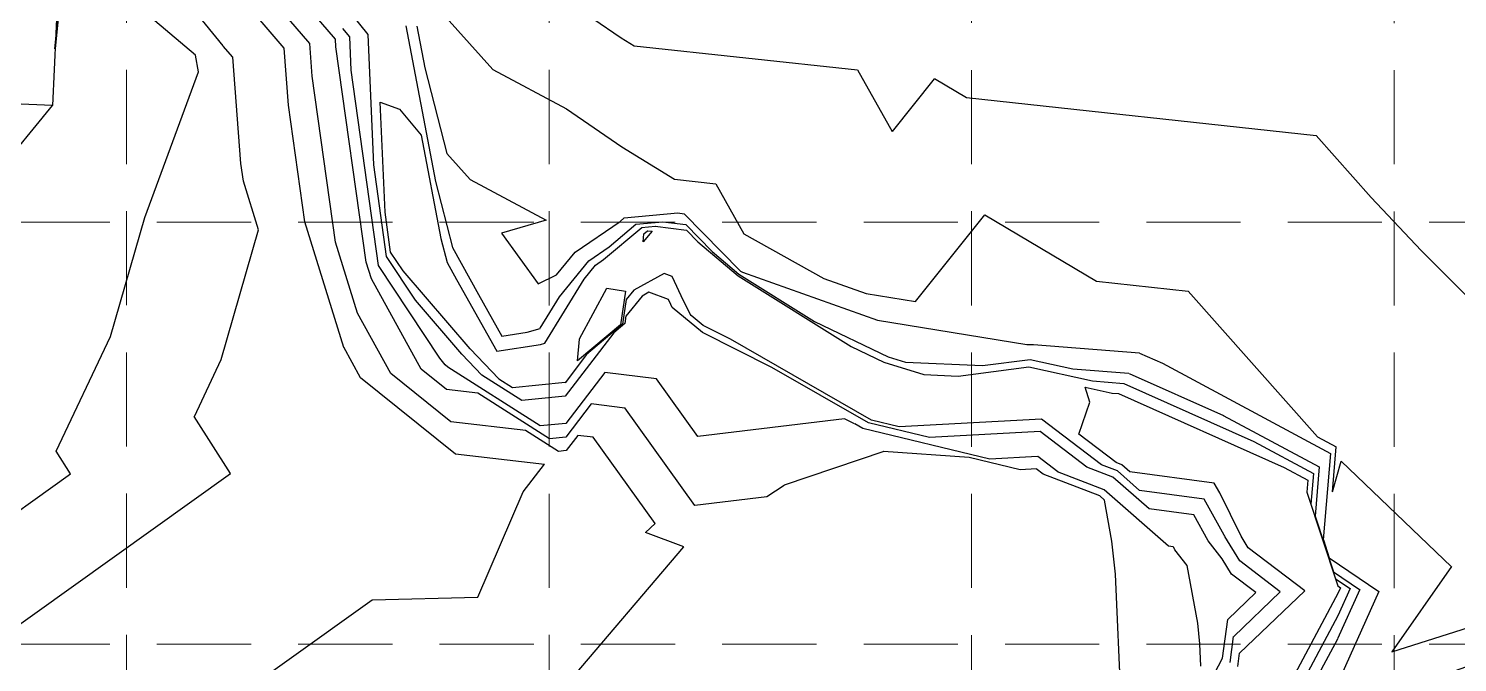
# Model space of a CAD drawing. Header units: feet. Extents: x 10084 to 13321, y 3329 to 8503.
# Drawn here: x 11764.7 to 12037.7, y 6800.5 to 6921.7 of the extents above; entities that cross this region are included whole.
import ezdxf

# ---------------------------------------------------------------- set-up
doc = ezdxf.new("R2010")
doc.units = ezdxf.units.FT
doc.header["$LTSCALE"] = 40
doc.header["$MEASUREMENT"] = 0
doc.linetypes.add('DASHED', pattern=[0.75, 0.5, -0.25])
doc.linetypes.add('HIDDEN', pattern=[0.375, 0.25, -0.125])
for name, color, linetype in [('CONT-L', 55, 'Continuous'), ('GRID', 254, 'DASHED'), ('Level 1', 7, 'Continuous'), ('LOT', 7, 'Continuous')]:
    doc.layers.add(name, color=color, linetype=linetype)

msp = doc.modelspace()

# ---------------------------------------------------------------- linework, layer by layer
at = {"layer": 'CONT-L', "color": 5}
for points, elevation in [([(11796.63, 6916.61), (11776.17, 6933.89)], 562), ([(11801.92, 6918.34), (11790.35, 6932.56)], 561), ([(11818.43, 6918.79), (11810.79, 6927.75)], 558), ([(11867.12, 6927.37), (11877.94, 6919.89)], 558), ([(11829.59, 6920.53), (11824.55, 6926.77)], 554), ([(11877.94, 6919.89), (11880.43, 6918.35)], 558), ([(11818.9, 6912.59), (11818.43, 6918.79)], 558), ([(11829.23, 6876.99), (11823.43, 6918.17)], 557), ([(11786.91, 6885.54), (11797.17, 6913.39)], 562), ([(11853.43, 6913.87), (11867.49, 6906.35)], 557), ([(11943.89, 6908.46), (12010.69, 6901.25)], 558), ([(11817.5, 6884.73), (11814.37, 6907.02)], 559), ([(11831.91, 6907.57), (11835.55, 6906.26)], 553), ([(11835.55, 6906.26), (11839.7, 6901.3)], 553), ([(12010.69, 6901.25), (12021.19, 6889.4)], 558), ([(11844.61, 6897.78), (11849.06, 6892.83)], 556), ([(11878.05, 6899.04), (11888.11, 6892.85)], 557), ([(12021.19, 6889.4), (12030.71, 6879.23)], 558), ([(11878.52, 6885.47), (11888.74, 6886.43)], 556), ([(11888.74, 6886.43), (11889.96, 6886.28)], 556), ([(11889.96, 6886.28), (11900.67, 6875.35)], 556), ([(11824.95, 6860.73), (11817.5, 6884.73)], 559), ([(11877.74, 6884.81), (11878.52, 6885.47)], 556), ([(11880.73, 6884.25), (11885.88, 6884.73)], 554), ([(11884.44, 6883.88), (11890.4, 6883.16)], 553), ([(11890.25, 6884.2), (11895.28, 6879.07)], 554), ([(11801.54, 6858.41), (11808.66, 6883.2)], 561), ([(11827.58, 6867.27), (11823.36, 6880.86)], 558), ([(11843.49, 6881.55), (11844.65, 6876.97)], 553), ([(11882.24, 6882.44), (11882.94, 6883.02)], 552), ([(11882.94, 6883.02), (11883.01, 6883.03)], 552), ([(11883.01, 6883.03), (11883.86, 6882.93)], 552), ([(11836.26, 6875.33), (11833.87, 6878.95)], 553), ([(11845.67, 6879.82), (11850.65, 6870.84)], 554), ([(11865.56, 6874.57), (11869.1, 6878.93)], 556), ([(12030.71, 6879.23), (12046.87, 6863.14)], 558), ([(11844.65, 6876.97), (11846.45, 6873.71)], 553), ([(11900.67, 6875.35), (11900.71, 6875.32)], 556), ([(11846.45, 6873.71), (11854.18, 6860.03)], 553), ([(11862.04, 6872.86), (11865.56, 6874.57)], 556), ([(11900.42, 6874.73), (11914.86, 6865.68)], 554), ([(11869.93, 6862.33), (11875.18, 6872.02)], 552), ([(11880.34, 6871.69), (11878.9, 6869.9)], 553), ([(11887.38, 6868.93), (11886.93, 6869.89)], 554), ([(11887.69, 6868.34), (11887.38, 6868.93)], 554), ([(11893.47, 6863.58), (11887.69, 6868.34)], 554), ([(11891.32, 6866.78), (11889.82, 6869.62)], 553), ([(11878.61, 6865.26), (11876.49, 6863.48)], 554), ([(11851.28, 6855.44), (11847.48, 6859.45)], 554), ([(11871.31, 6859.37), (11867.19, 6853.98)], 553), ([(11921.87, 6860.89), (11928.12, 6857.88)], 553), ([(11956.23, 6861.27), (11956.46, 6861.3)], 556), ([(11956.46, 6861.3), (11956.66, 6861.25)], 556), ([(11796.39, 6847.53), (11801.54, 6858.41)], 561), ([(11844.54, 6852.65), (11839.69, 6856.55)], 557), ([(11844.78, 6856.94), (11844.33, 6857.42)], 556), ([(11862.45, 6845.7), (11844.78, 6856.94)], 556), ([(11964.17, 6856.62), (11974.92, 6855.77)], 554), ([(11981.31, 6857.69), (12013.39, 6840.44)], 556), ([(11935.75, 6855.52), (11942.31, 6855.25)], 553), ([(11973.92, 6853.82), (11998.75, 6842.75)], 553), ([(11864.2, 6843.27), (11850.57, 6851.95)], 557), ([(11967.43, 6850.25), (11966.52, 6853.13)], 552), ([(11966.52, 6853.13), (11971.68, 6851.98)], 552), ([(11891.98, 6830.5), (11878.62, 6849.14)], 557), ([(11867.32, 6846.19), (11862.45, 6845.7)], 556), ([(11920.56, 6847.08), (11892.56, 6843.69)], 556), ([(11924.05, 6845.21), (11922.52, 6846.09)], 556), ([(11948.37, 6839.39), (11924.05, 6845.21)], 556), ([(11931.02, 6845.57), (11925.71, 6846.84)], 553), ([(11872.59, 6843.54), (11869.64, 6843.91)], 558), ([(11998.75, 6842.75), (12010.15, 6836.62)], 553), ([(11863.25, 6838.37), (11846.27, 6840.34)], 559), ([(11928.06, 6840.84), (11909.08, 6834.36)], 557), ([(11957.47, 6839.87), (11948.37, 6839.39)], 556), ([(12013.39, 6840.44), (12012.04, 6823.95)], 556), ([(11971.86, 6835.9), (11966.87, 6837.83)], 554), ([(11973.55, 6838.29), (11972.45, 6838.72)], 552), ([(11975.08, 6836.95), (11973.55, 6838.29)], 552), ([(12011.23, 6837.89), (12010.46, 6828.49)], 554), ([(11754.91, 6823.79), (11772.73, 6836.53)], 562), ([(11992.26, 6832.93), (11991.22, 6834.79)], 552), ([(11971.67, 6823.68), (11970.23, 6831.52)], 557), ([(11989.26, 6831.74), (11976.92, 6833.4)], 553), ([(11993.11, 6824.85), (11989.26, 6831.74)], 553), ([(11996.33, 6824.63), (11992.26, 6832.93)], 552), ([(12008.88, 6833.04), (12014.8, 6815.14)], 552), ([(11889.9, 6822.61), (11882.57, 6825.33)], 558), ([(11993.23, 6824.61), (11993.11, 6824.85)], 553), ([(11983.39, 6822.6), (11982.44, 6822.73)], 556), ([(11994.47, 6817.4), (11992.71, 6820.31)], 554), ([(12003.82, 6814.02), (11996.07, 6819.91)], 553), ([(12013.18, 6820.52), (12022.65, 6814.07)], 556), ([(12013.99, 6817.83), (12018.98, 6814.43)], 554), ([(11999.14, 6813.86), (11994.47, 6817.4)], 554), ([(12014.39, 6816.48), (12017.15, 6814.61)], 553), ([(12025.11, 6802.54), (12070.66, 6817.02)], 557), ([(11993.77, 6808.72), (11999.14, 6813.86)], 554), ([(11995.71, 6799.71), (11996.05, 6802.26)], 552), ([(11986.63, 6789.47), (11992.78, 6801.3)], 554)]:
    msp.add_lwpolyline(points, dxfattribs=dict(at, elevation=elevation))
at = {"layer": 'CONT-L', "color": 5, "extrusion": (0.760977, 0.648779, 0)}
for points, elevation in [([(-2405.04, 557), (-2390.27, 557)], 13486.59), ([(-2400, 559), (-2391.21, 559)], 13478.03), ([(-2394.97, 561), (-2392.15, 561)], 13469.46)]:
    msp.add_lwpolyline(points, dxfattribs=dict(at, elevation=elevation))
at = {"layer": 'CONT-L', "color": 5, "extrusion": (0.777806, 0.628505, 0), "elevation": 13547.68}
msp.add_lwpolyline([(-2050.26, 556), (-2048.22, 556)], dxfattribs=at)
at = {"layer": 'CONT-L', "color": 5, "extrusion": (0.982141, 0.188149, 0)}
for points, elevation in [([(4571.48, 554), (4541.18, 554)], 12927.77), ([(4571.02, 556), (4562.92, 556)], 12929.87), ([(4550.42, 553), (4530.31, 553)], 12926.72)]:
    msp.add_lwpolyline(points, dxfattribs=dict(at, elevation=elevation))
at = {"layer": 'CONT-L', "color": 5, "extrusion": (0.742672, 0.669655, 0), "elevation": 13433.12}
msp.add_lwpolyline([(-2789.61, 557), (-2802.97, 557)], dxfattribs=at)
at = {"layer": 'CONT-L', "color": 5, "extrusion": (0.997107, 0.076013, 0)}
for points, elevation in [([(5999.41, 557), (6000.9, 557)], 12315.1), ([(5978.56, 561), (5998.94, 561)], 12295.32), ([(5988.99, 559), (5999.92, 559)], 12305.21)]:
    msp.add_lwpolyline(points, dxfattribs=dict(at, elevation=elevation))
at = {"layer": 'CONT-L', "color": 5, "extrusion": (0.999091, 0.042631, 0)}
for points, elevation in [([(6403.26, 556), (6409.63, 556)], 12110.32), ([(6384.99, 554), (6409.94, 554)], 12113.86), ([(6375.85, 553), (6396.89, 553)], 12115.63)]:
    msp.add_lwpolyline(points, dxfattribs=dict(at, elevation=elevation))
at = {"layer": 'CONT-L', "color": 5, "extrusion": (0.986369, 0.164547, 0), "elevation": 12773.94}
msp.add_lwpolyline([(4877.97, 562), (4881.22, 562)], dxfattribs=at)
at = {"layer": 'CONT-L', "color": 5, "extrusion": (-0.106533, -0.994309, 0)}
for points, elevation in [([(11075.79, 558), (11118.69, 558)], -8144.64), ([(11086.14, 557), (11094.05, 557)], -8120.1)]:
    msp.add_lwpolyline(points, dxfattribs=dict(at, elevation=elevation))
at = {"layer": 'CONT-L', "color": 5, "extrusion": (0.990378, 0.138391, 0)}
for points, elevation in [([(5172.85, 556), (5210.52, 556)], 12669.34), ([(5174.32, 554), (5192, 554)], 12671.1), ([(5175.05, 553), (5182.73, 553)], 12671.99)]:
    msp.add_lwpolyline(points, dxfattribs=dict(at, elevation=elevation))
at = {"layer": 'CONT-L', "color": 5, "extrusion": (0.96919, 0.246313, 0)}
for points, elevation in [([(3784.69, 556), (3767.78, 556)], 13178.69), ([(3763.11, 554), (3750.11, 554)], 13175.3)]:
    msp.add_lwpolyline(points, dxfattribs=dict(at, elevation=elevation))
at = {"layer": 'CONT-L', "color": 5, "extrusion": (0.872155, 0.48923, 0)}
for points, elevation in [([(196.76, 558), (183.24, 558)], 13781.21), ([(191.03, 557), (180.02, 557)], 13746.91)]:
    msp.add_lwpolyline(points, dxfattribs=dict(at, elevation=elevation))
at = {"layer": 'CONT-L', "color": 5, "extrusion": (0.990255, 0.139268, 0)}
for points, elevation in [([(5167.19, 558), (5199.24, 558)], 12666.42), ([(5181.14, 561), (5184.57, 561)], 12650.62)]:
    msp.add_lwpolyline(points, dxfattribs=dict(at, elevation=elevation))
at = {"layer": 'CONT-L', "color": 5, "extrusion": (0.781121, -0.62438, 0)}
for points, elevation in [([(12839.96, 558), (12852.88, 558)], 5009.09), ([(12817.35, 557), (12838.54, 557)], 5032.82)]:
    msp.add_lwpolyline(points, dxfattribs=dict(at, elevation=elevation))
at = {"layer": 'CONT-L', "color": 5, "extrusion": (-0.510846, -0.859672, 0)}
for points, elevation in [([(6731.56, 558), (6738.66, 558)], -12040.5), ([(6753.1, 557), (6777.96, 557)], -12023.03)]:
    msp.add_lwpolyline(points, dxfattribs=dict(at, elevation=elevation))
at = {"layer": 'CONT-L', "color": 5, "extrusion": (-0.568949, -0.822373, 0), "elevation": -12431.58}
msp.add_lwpolyline([(5830.14, 557), (5842.99, 557)], dxfattribs=at)
at = {"layer": 'CONT-L', "color": 5, "extrusion": (0.955017, 0.296551, 0)}
for points, elevation in [([(3071.7, 561), (3081.41, 561)], 13318.69), ([(3056.34, 557), (3059.67, 557)], 13336.49)]:
    msp.add_lwpolyline(points, dxfattribs=dict(at, elevation=elevation))
at = {"layer": 'CONT-L', "color": 5, "extrusion": (-0.47197, -0.881615, 0), "elevation": -11669.23}
msp.add_lwpolyline([(7193.1, 556), (7209.55, 556)], dxfattribs=at)
at = {"layer": 'CONT-L', "color": 5, "extrusion": (0.961178, -0.275929, 0), "elevation": 9429.4}
msp.add_lwpolyline([(9846.96, 562), (9870.58, 562)], dxfattribs=at)
at = {"layer": 'CONT-L', "color": 5, "extrusion": (-0.282864, 0.95916, 0), "elevation": 3248.11}
msp.add_lwpolyline([(-13326.6, 556), (-13317.74, 556)], dxfattribs=at)
at = {"layer": 'CONT-L', "color": 5, "extrusion": (0.562722, -0.826646, 0)}
for points, elevation in [([(13682.48, 556), (13692.93, 556)], 992.56), ([(13683.71, 554), (13688.43, 554)], 995.39), ([(13684.33, 553), (13686.18, 553)], 996.81)]:
    msp.add_lwpolyline(points, dxfattribs=dict(at, elevation=elevation))
at = {"layer": 'CONT-L', "color": 5, "extrusion": (-0.644697, 0.764439, 0), "elevation": -2398.06}
msp.add_lwpolyline([(-13511.27, 553), (-13520.79, 553)], dxfattribs=at)
at = {"layer": 'CONT-L', "color": 5, "extrusion": (0.644697, -0.764439, 0), "elevation": 2396.88}
msp.add_lwpolyline([(13513.65, 554), (13520.34, 554)], dxfattribs=at)
at = {"layer": 'CONT-L', "color": 5, "extrusion": (0.093105, -0.995656, 0), "elevation": -5747.48}
msp.add_lwpolyline([(12471.12, 553), (12473.75, 553)], dxfattribs=at)
at = {"layer": 'CONT-L', "color": 5, "extrusion": (-0.120728, -0.992686, 0), "elevation": -8269.32}
msp.add_lwpolyline([(10967.76, 554), (10972.17, 554)], dxfattribs=at)
at = {"layer": 'CONT-L', "color": 5, "extrusion": (0.812283, 0.583264, 0), "elevation": 13644.02}
msp.add_lwpolyline([(-1324.05, 556), (-1335.99, 556)], dxfattribs=at)
at = {"layer": 'CONT-L', "color": 5, "extrusion": (0.766715, -0.641987, 0), "elevation": 4692.78}
msp.add_lwpolyline([(12905.93, 552), (12903.87, 552)], dxfattribs=at)
at = {"layer": 'CONT-L', "color": 5, "extrusion": (0.998128, -0.061165, 0), "elevation": 11439.03}
msp.add_lwpolyline([(7594.78, 552), (7596.34, 552)], dxfattribs=at)
at = {"layer": 'CONT-L', "color": 5, "extrusion": (0.760355, -0.649508, 0), "elevation": 4565.43}
msp.add_lwpolyline([(12952.13, 552), (12951.52, 552)], dxfattribs=at)
at = {"layer": 'CONT-L', "color": 5, "extrusion": (0.71387, 0.700278, 0), "elevation": 13308.32}
msp.add_lwpolyline([(-3412.91, 553), (-3416.04, 553)], dxfattribs=at)
at = {"layer": 'CONT-L', "color": 5, "extrusion": (-0.645829, -0.763482, 0)}
for points, elevation in [([(4635.88, 553), (4645.94, 553)], -12934.04), ([(4639.13, 554), (4645.86, 554)], -12934.36)]:
    msp.add_lwpolyline(points, dxfattribs=dict(at, elevation=elevation))
at = {"layer": 'CONT-L', "color": 5, "extrusion": (-0.485012, -0.874507, 0), "elevation": -11791.02}
msp.add_lwpolyline([(7069.78, 557), (7087.27, 557)], dxfattribs=at)
at = {"layer": 'CONT-L', "color": 5, "extrusion": (0.834387, 0.551179, 0)}
for points, elevation in [([(-793.15, 554), (-783.17, 554)], 13664.45), ([(-805.01, 556), (-783.73, 556)], 13662.22)]:
    msp.add_lwpolyline(points, dxfattribs=dict(at, elevation=elevation))
at = {"layer": 'CONT-L', "color": 5, "extrusion": (0.758159, 0.65207, 0)}
for points, elevation in [([(-2525.09, 553), (-2505.48, 553)], 13456.96), ([(-2524.83, 554), (-2511.22, 554)], 13455.11), ([(-2524.32, 556), (-2522.7, 556)], 13451.4)]:
    msp.add_lwpolyline(points, dxfattribs=dict(at, elevation=elevation))
at = {"layer": 'CONT-L', "color": 5, "extrusion": (0.776259, -0.630415, 0)}
for points, elevation in [([(12813.8, 554), (12822.66, 554)], 4879.99), ([(12819.38, 553), (12822.85, 553)], 4881.52)]:
    msp.add_lwpolyline(points, dxfattribs=dict(at, elevation=elevation))
at = {"layer": 'CONT-L', "color": 5, "extrusion": (-0.531047, -0.847342, 0)}
for points, elevation in [([(6432.86, 556), (6432.99, 556)], -12145.59), ([(6432.96, 553), (6458.46, 553)], -12144.6)]:
    msp.add_lwpolyline(points, dxfattribs=dict(at, elevation=elevation))
at = {"layer": 'CONT-L', "color": 5, "extrusion": (-0.434318, -0.90076, 0)}
for points, elevation in [([(7733.74, 556), (7734.01, 556)], -11361.69), ([(7750.54, 554), (7766.16, 554)], -11359.16)]:
    msp.add_lwpolyline(points, dxfattribs=dict(at, elevation=elevation))
at = {"layer": 'CONT-L', "color": 5, "extrusion": (-0.335466, -0.942052, 0), "elevation": -10469.14}
msp.add_lwpolyline([(8905.05, 556), (8932.47, 556)], dxfattribs=at)
at = {"layer": 'CONT-L', "color": 5, "extrusion": (0.87656, 0.481293, 0)}
for points, elevation in [([(311.81, 557), (331.51, 557)], 13678.2), ([(313.87, 558), (327.04, 558)], 13672.75), ([(315.92, 559), (322.58, 559)], 13667.3)]:
    msp.add_lwpolyline(points, dxfattribs=dict(at, elevation=elevation))
at = {"layer": 'CONT-L', "color": 5, "extrusion": (0.852027, -0.523497, 0)}
for points, elevation in [([(12056.63, 553), (12070.99, 553)], 6515.89), ([(12058.58, 554), (12065.66, 554)], 6513.64)]:
    msp.add_lwpolyline(points, dxfattribs=dict(at, elevation=elevation))
at = {"layer": 'CONT-L', "color": 5, "extrusion": (0.480482, -0.877004, 0)}
for points, elevation in [([(13727.42, 553), (13720.83, 553)], -318.21), ([(13723.15, 554), (13721.65, 554)], -316.44)]:
    msp.add_lwpolyline(points, dxfattribs=dict(at, elevation=elevation))
at = {"layer": 'CONT-L', "color": 5, "extrusion": (-0.342847, -0.939391, 0)}
for points, elevation in [([(8810.33, 553), (8808.68, 553)], -10533.29), ([(8811.16, 554), (8807.2, 554)], -10528.92)]:
    msp.add_lwpolyline(points, dxfattribs=dict(at, elevation=elevation))
at = {"layer": 'CONT-L', "color": 5, "extrusion": (0.90703, 0.421067, 0), "elevation": 13676.99}
msp.add_lwpolyline([(1224.55, 553), (1229.69, 553)], dxfattribs=at)
at = {"layer": 'CONT-L', "color": 5, "extrusion": (0.335466, 0.942052, 0), "elevation": 10473.22}
msp.add_lwpolyline([(-8920.15, 557), (-8928.72, 557)], dxfattribs=at)
at = {"layer": 'CONT-L', "color": 5, "extrusion": (-0.107283, -0.994229, 0), "elevation": -8117.74}
msp.add_lwpolyline([(11162.27, 557), (11179.87, 557)], dxfattribs=at)
at = {"layer": 'CONT-L', "color": 5, "extrusion": (0.870615, 0.491964, 0), "elevation": 13697.56}
msp.add_lwpolyline([(151.76, 554), (142.64, 554)], dxfattribs=at)
at = {"layer": 'CONT-L', "color": 5, "extrusion": (-0.147376, -0.98908, 0), "elevation": -8547.1}
msp.add_lwpolyline([(10732.74, 552), (10736.34, 552)], dxfattribs=at)
at = {"layer": 'CONT-L', "color": 5, "extrusion": (0.989341, -0.145616, 0)}
for points, elevation in [([(8527.98, 552), (8521.48, 552)], 10751.53), ([(8526.44, 553), (8521.64, 553)], 10751.91), ([(8523.28, 554), (8521.8, 554)], 10752.3)]:
    msp.add_lwpolyline(points, dxfattribs=dict(at, elevation=elevation))
at = {"layer": 'CONT-L', "color": 5, "extrusion": (0.777858, -0.62844, 0), "elevation": 4924.72}
msp.add_lwpolyline([(12811.36, 554), (12806.46, 554)], dxfattribs=at)
at = {"layer": 'CONT-L', "color": 5, "extrusion": (-0.160505, -0.987035, 0)}
for points, elevation in [([(10667.29, 557), (10676.82, 557)], -8695.94), ([(10670.24, 556), (10699.12, 556)], -8691.25)]:
    msp.add_lwpolyline(points, dxfattribs=dict(at, elevation=elevation))
at = {"layer": 'CONT-L', "color": 5, "extrusion": (0.74843, 0.663214, 0), "elevation": 13528.12}
msp.add_lwpolyline([(-2806.62, 557), (-2843.85, 557)], dxfattribs=at)
at = {"layer": 'CONT-L', "color": 5, "extrusion": (0.291617, -0.956535, 0)}
for points, elevation in [([(13346.04, 554), (13348.6, 554)], -3106.72), ([(13347.8, 553), (13348.63, 553)], -3103.74)]:
    msp.add_lwpolyline(points, dxfattribs=dict(at, elevation=elevation))
at = {"layer": 'CONT-L', "color": 5, "extrusion": (-0.643547, 0.765407, 0), "elevation": -2389.36}
msp.add_lwpolyline([(-13509.33, 552), (-13498.63, 552)], dxfattribs=at)
at = {"layer": 'CONT-L', "color": 5, "extrusion": (0.643547, -0.765407, 0), "elevation": 2389.54}
msp.add_lwpolyline([(13509.7, 553), (13500.71, 553)], dxfattribs=at)
at = {"layer": 'CONT-L', "color": 5, "extrusion": (-0.635966, -0.771717, 0), "elevation": -12861.69}
msp.add_lwpolyline([(4812.63, 553), (4809.68, 553)], dxfattribs=at)
at = {"layer": 'CONT-L', "color": 5, "extrusion": (0.451644, 0.892198, 0), "elevation": 11496.53}
msp.add_lwpolyline([(-7516.79, 553), (-7510.95, 553)], dxfattribs=at)
at = {"layer": 'CONT-L', "color": 5, "extrusion": (0.903829, -0.427893, 0), "elevation": 7710.9}
msp.add_lwpolyline([(11219.27, 562), (11243.58, 562)], dxfattribs=at)
at = {"layer": 'CONT-L', "color": 5, "extrusion": (0.148918, -0.988849, 0)}
for points, elevation in [([(12744.96, 554), (12749.86, 554)], -5020.93), ([(12743.59, 553), (12752.03, 553)], -5018.23)]:
    msp.add_lwpolyline(points, dxfattribs=dict(at, elevation=elevation))
at = {"layer": 'CONT-L', "color": 5, "extrusion": (0.794307, -0.607516, 0)}
for points, elevation in [([(12666.88, 554), (12651.64, 554)], 5263.91), ([(12659.85, 556), (12647.57, 556)], 5267.13), ([(12653.5, 557), (12645.53, 557)], 5268.75), ([(12647.16, 558), (12643.49, 558)], 5270.36)]:
    msp.add_lwpolyline(points, dxfattribs=dict(at, elevation=elevation))
at = {"layer": 'CONT-L', "color": 5, "extrusion": (0.996945, -0.078102, 0), "elevation": 11297.71}
msp.add_lwpolyline([(7764.26, 552), (7768.43, 552)], dxfattribs=at)
at = {"layer": 'CONT-L', "color": 5, "extrusion": (-0.451644, -0.892198, 0)}
for points, elevation in [([(7526.28, 554), (7511.44, 554)], -11495.29), ([(7545.25, 556), (7543.06, 556)], -11492.81)]:
    msp.add_lwpolyline(points, dxfattribs=dict(at, elevation=elevation))
at = {"layer": 'CONT-L', "color": 5, "extrusion": (-0.497478, -0.867476, 0)}
for points, elevation in [([(6939.12, 553), (6908.11, 553)], -11872.26), ([(6938.91, 554), (6917.64, 554)], -11871.51)]:
    msp.add_lwpolyline(points, dxfattribs=dict(at, elevation=elevation))
at = {"layer": 'CONT-L', "color": 5, "extrusion": (0.725804, 0.687902, 0), "elevation": 13319.41}
msp.add_lwpolyline([(-3179.59, 553), (-3171.63, 553)], dxfattribs=at)
at = {"layer": 'CONT-L', "color": 5, "extrusion": (-0.294752, -0.955574, 0)}
for points, elevation in [([(9377.29, 554), (9380.77, 554)], -10070.26), ([(9376.82, 553), (9384.81, 553)], -10069.05)]:
    msp.add_lwpolyline(points, dxfattribs=dict(at, elevation=elevation))
at = {"layer": 'CONT-L', "color": 5, "extrusion": (-0.041572, -0.999136, 0)}
for points, elevation in [([(11659.82, 556), (11660.66, 556)], -7352.38), ([(11636.84, 554), (11651.55, 554)], -7347.99)]:
    msp.add_lwpolyline(points, dxfattribs=dict(at, elevation=elevation))
at = {"layer": 'CONT-L', "color": 5, "extrusion": (-0.078714, -0.996897, 0)}
for points, elevation in [([(11379.48, 556), (11399.81, 556)], -7781.12), ([(11391.26, 553), (11397.28, 553)], -7775.08), ([(11395.18, 552), (11396.43, 552)], -7773.06)]:
    msp.add_lwpolyline(points, dxfattribs=dict(at, elevation=elevation))
at = {"layer": 'CONT-L', "color": 5, "extrusion": (-0.407298, -0.913295, 0)}
for points, elevation in [([(8144.55, 556), (8149.36, 556)], -11143.06), ([(8144.3, 554), (8164.03, 554)], -11138.7), ([(8144.06, 552), (8178.7, 552)], -11134.34)]:
    msp.add_lwpolyline(points, dxfattribs=dict(at, elevation=elevation))
at = {"layer": 'CONT-L', "color": 5, "extrusion": (0.128693, -0.991684, 0)}
for points, elevation in [([(12725.23, 553), (12738.83, 553)], -5261.35), ([(12730.09, 554), (12739.23, 554)], -5262.74)]:
    msp.add_lwpolyline(points, dxfattribs=dict(at, elevation=elevation))
at = {"layer": 'CONT-L', "color": 5, "extrusion": (0.217599, 0.976038, 0), "elevation": 9294.27}
msp.add_lwpolyline([(-10177.24, 553), (-10189.66, 553)], dxfattribs=at)
at = {"layer": 'CONT-L', "color": 5, "extrusion": (-0.217599, -0.976038, 0), "elevation": -9295.71}
msp.add_lwpolyline([(10177.15, 554), (10185.49, 554)], dxfattribs=at)
at = {"layer": 'CONT-L', "color": 5, "extrusion": (-0.62651, -0.779413, 0), "elevation": -12753.26}
msp.add_lwpolyline([(4947.6, 559), (4924.36, 559)], dxfattribs=at)
at = {"layer": 'CONT-L', "color": 5, "extrusion": (0.62651, 0.779413, 0), "elevation": 12757.51}
msp.add_lwpolyline([(-4943.07, 558), (-4928.34, 558)], dxfattribs=at)
at = {"layer": 'CONT-L', "color": 5, "extrusion": (-0.536858, -0.843673, 0)}
for points, elevation in [([(6327.29, 554), (6318.21, 554)], -12146.2), ([(6324.51, 553), (6321.35, 553)], -12147.3)]:
    msp.add_lwpolyline(points, dxfattribs=dict(at, elevation=elevation))
at = {"layer": 'CONT-L', "color": 5, "extrusion": (0.098662, -0.995121, 0)}
for points, elevation in [([(12485.52, 553), (12475.47, 553)], -5649.7), ([(12485.31, 554), (12476.97, 554)], -5647.11), ([(12484.67, 557), (12481.49, 557)], -5639.34), ([(12484.46, 558), (12482.99, 558)], -5636.75)]:
    msp.add_lwpolyline(points, dxfattribs=dict(at, elevation=elevation))
at = {"layer": 'CONT-L', "color": 5, "extrusion": (-0.121713, -0.992565, 0)}
for points, elevation in [([(10961.98, 556), (10952.04, 556)], -8250.28), ([(10956.68, 557), (10950.22, 557)], -8243.99)]:
    msp.add_lwpolyline(points, dxfattribs=dict(at, elevation=elevation))
at = {"layer": 'CONT-L', "color": 5, "extrusion": (0.812849, 0.582474, 0)}
for points, elevation in [([(-1364.21, 556), (-1350.63, 556)], 13653.13), ([(-1372.97, 558), (-1352.7, 558)], 13636.81)]:
    msp.add_lwpolyline(points, dxfattribs=dict(at, elevation=elevation))
at = {"layer": 'CONT-L', "color": 5, "extrusion": (-0.115315, -0.993329, 0)}
for points, elevation in [([(10981.38, 557), (10975.31, 557)], -8172.79), ([(10991.25, 558), (10976.88, 558)], -8166.77)]:
    msp.add_lwpolyline(points, dxfattribs=dict(at, elevation=elevation))
at = {"layer": 'CONT-L', "color": 5, "extrusion": (0.945637, -0.325224, 0), "elevation": 9088.98}
msp.add_lwpolyline([(10363.5, 552), (10369.95, 552)], dxfattribs=at)
at = {"layer": 'CONT-L', "color": 5, "extrusion": (0.844496, 0.535563, 0)}
for points, elevation in [([(-547.89, 561), (-534.99, 561)], 13629.28), ([(-531.61, 562), (-526.48, 562)], 13603.41)]:
    msp.add_lwpolyline(points, dxfattribs=dict(at, elevation=elevation))
at = {"layer": 'CONT-L', "color": 5, "extrusion": (-0.233001, -0.972476, 0)}
for points, elevation in [([(10013.72, 554), (10001.74, 554)], -9436.44), ([(10032.03, 557), (10022, 557)], -9434.47)]:
    msp.add_lwpolyline(points, dxfattribs=dict(at, elevation=elevation))
at = {"layer": 'CONT-L', "color": 5, "extrusion": (0.052954, -0.998597, 0)}
for points, elevation in [([(12304.03, 553), (12276.78, 553)], -6204.16), ([(12303.65, 554), (12282.45, 554)], -6201.8), ([(12302.52, 557), (12299.45, 557)], -6194.71)]:
    msp.add_lwpolyline(points, dxfattribs=dict(at, elevation=elevation))
at = {"layer": 'CONT-L', "color": 5, "extrusion": (-0.607243, -0.794517, 0)}
for points, elevation in [([(5357.6, 553), (5343.22, 553)], -12701.61), ([(5355.66, 554), (5344.46, 554)], -12699.57), ([(5359.55, 552), (5350.59, 552)], -12703.66), ([(5351.76, 556), (5346.95, 556)], -12695.48)]:
    msp.add_lwpolyline(points, dxfattribs=dict(at, elevation=elevation))
at = {"layer": 'CONT-L', "color": 5, "extrusion": (-0.473769, -0.880649, 0)}
for points, elevation in [([(7317.33, 554), (7338.09, 554)], -11712.33), ([(7335.13, 557), (7339.14, 557)], -11717.23)]:
    msp.add_lwpolyline(points, dxfattribs=dict(at, elevation=elevation))
at = {"layer": 'CONT-L', "color": 5, "extrusion": (0.536858, 0.843673, 0), "elevation": 12141.76}
msp.add_lwpolyline([(-6338.42, 558), (-6330.98, 558)], dxfattribs=at)
at = {"layer": 'CONT-L', "color": 5, "extrusion": (-0.071772, -0.997421, 0), "elevation": -7679.3}
msp.add_lwpolyline([(11422.7, 557), (11406.31, 557)], dxfattribs=at)
at = {"layer": 'CONT-L', "color": 5, "extrusion": (0.996693, -0.08126, 0)}
for points, elevation in [([(7795.38, 557), (7786.78, 557)], 11418.77), ([(7788.6, 552), (7786.28, 552)], 11413.91), ([(7789.96, 553), (7784.08, 553)], 11414.88)]:
    msp.add_lwpolyline(points, dxfattribs=dict(at, elevation=elevation))
at = {"layer": 'CONT-L', "color": 5, "extrusion": (0.790539, -0.612412, 0), "elevation": 5190.46}
msp.add_lwpolyline([(12664.54, 559), (12671.2, 559)], dxfattribs=at)
at = {"layer": 'CONT-L', "color": 5, "extrusion": (0.607243, 0.794517, 0), "elevation": 12693.43}
msp.add_lwpolyline([(-5349.81, 557), (-5348.19, 557)], dxfattribs=at)
at = {"layer": 'CONT-L', "color": 5, "extrusion": (-0.36099, -0.93257, 0)}
for points, elevation in [([(8696.19, 556), (8686.67, 556)], -10693.84), ([(8697.26, 553), (8693.99, 553)], -10698.1), ([(8695.83, 557), (8684.23, 557)], -10692.42)]:
    msp.add_lwpolyline(points, dxfattribs=dict(at, elevation=elevation))
at = {"layer": 'CONT-L', "color": 5, "extrusion": (0.660246, 0.75105, 0)}
for points, elevation in [([(-4483.54, 553), (-4477.93, 553)], 13039.93), ([(-4479.75, 557), (-4478.55, 557)], 13034.11), ([(-4494.73, 556), (-4478.4, 556)], 13035.56)]:
    msp.add_lwpolyline(points, dxfattribs=dict(at, elevation=elevation))
at = {"layer": 'CONT-L', "color": 5, "extrusion": (-0.132576, -0.991173, 0)}
for points, elevation in [([(10979.24, 552), (10962.95, 552)], -8364.21), ([(10976.17, 554), (10967.55, 554)], -8357.65)]:
    msp.add_lwpolyline(points, dxfattribs=dict(at, elevation=elevation))
at = {"layer": 'CONT-L', "color": 5, "extrusion": (0.473769, 0.880649, 0), "elevation": 11709.07}
msp.add_lwpolyline([(-7332.29, 552), (-7337.4, 552)], dxfattribs=at)
at = {"layer": 'CONT-L', "color": 5, "extrusion": (0.960815, -0.277189, 0), "elevation": 9648.94}
msp.add_lwpolyline([(9895.47, 557), (9901.53, 557)], dxfattribs=at)
at = {"layer": 'CONT-L', "color": 5, "extrusion": (-0.691625, -0.722257, 0), "elevation": -13249.67}
msp.add_lwpolyline([(3948.24, 557), (3977.39, 557)], dxfattribs=at)
at = {"layer": 'CONT-L', "color": 5, "extrusion": (-0.5816, 0.813475, 0)}
for points, elevation in [([(-13522.76, 561), (-13577.88, 561)], -1303.37), ([(-13506.2, 559), (-13585.86, 559)], -1338.76)]:
    msp.add_lwpolyline(points, dxfattribs=dict(at, elevation=elevation))
at = {"layer": 'CONT-L', "color": 5, "extrusion": (0.549652, -0.835394, 0), "elevation": 836.47}
msp.add_lwpolyline([(13705.29, 557), (13701.31, 557)], dxfattribs=at)
at = {"layer": 'CONT-L', "color": 5, "extrusion": (-0.660246, -0.75105, 0), "elevation": -13038.47}
msp.add_lwpolyline([(4487.27, 554), (4478.09, 554)], dxfattribs=at)
at = {"layer": 'CONT-L', "color": 5, "extrusion": (0.918701, -0.394955, 0), "elevation": 8196.27}
msp.add_lwpolyline([(10939.48, 559), (10961.42, 559)], dxfattribs=at)
at = {"layer": 'CONT-L', "color": 5, "extrusion": (0.12019, -0.992751, 0), "elevation": -5351.68}
msp.add_lwpolyline([(12640.61, 557), (12626.73, 557)], dxfattribs=at)
at = {"layer": 'CONT-L', "color": 5, "extrusion": (0.949378, 0.314136, 0)}
for points, elevation in [([(2712.31, 553), (2697.26, 553)], 13547.5), ([(2709.9, 554), (2698.67, 554)], 13547.54), ([(2705.09, 556), (2701.48, 556)], 13547.62)]:
    msp.add_lwpolyline(points, dxfattribs=dict(at, elevation=elevation))
at = {"layer": 'CONT-L', "color": 5, "extrusion": (-0.691392, 0.72248, 0), "elevation": -3284.35}
msp.add_lwpolyline([(-13303.89, 558), (-13306.42, 558)], dxfattribs=at)
at = {"layer": 'CONT-L', "color": 5, "extrusion": (0.873115, 0.487515, 0)}
for points, elevation in [([(112.6, 554), (118.24, 554)], 13795.38), ([(114.2, 556), (114.83, 556)], 13789)]:
    msp.add_lwpolyline(points, dxfattribs=dict(at, elevation=elevation))
at = {"layer": 'CONT-L', "color": 5, "extrusion": (0.994597, 0.103816, 0)}
for points, elevation in [([(5537.63, 557), (5543.96, 557)], 12615.38), ([(5522.72, 556), (5526.7, 556)], 12630.05)]:
    msp.add_lwpolyline(points, dxfattribs=dict(at, elevation=elevation))
at = {"layer": 'CONT-L', "color": 5, "extrusion": (0.793108, 0.609081, 0)}
for points, elevation in [([(-1895.28, 554), (-1890.93, 554)], 13665.64), ([(-1892.23, 556), (-1888.42, 556)], 13659.55)]:
    msp.add_lwpolyline(points, dxfattribs=dict(at, elevation=elevation))
at = {"layer": 'CONT-L', "color": 5, "extrusion": (0.856131, 0.516759, 0)}
for points, elevation in [([(-360.35, 553), (-354.86, 553)], 13794.45), ([(-359.03, 552), (-356.43, 552)], 13797.12)]:
    msp.add_lwpolyline(points, dxfattribs=dict(at, elevation=elevation))
at = {"layer": 'CONT-L', "color": 5, "extrusion": (0.761297, -0.648403, 0), "elevation": 4627.95}
msp.add_lwpolyline([(12869.15, 558), (12903.49, 558)], dxfattribs=at)
at = {"layer": 'CONT-L', "color": 5, "extrusion": (-0.604708, -0.796447, 0), "elevation": -12688.77}
msp.add_lwpolyline([(5443.55, 552), (5429.95, 552)], dxfattribs=at)
at = {"layer": 'CONT-L', "color": 5, "extrusion": (0.983463, 0.181108, 0), "elevation": 13022.79}
msp.add_lwpolyline([(4524.32, 556), (4535.5, 556)], dxfattribs=at)
at = {"layer": 'CONT-L', "color": 5, "extrusion": (0.819172, -0.573548, 0), "elevation": 5949.04}
msp.add_lwpolyline([(12489.29, 557), (12469.43, 557)], dxfattribs=at)
at = {"layer": 'CONT-L', "color": 5, "extrusion": (0.999028, 0.044075, 0)}
for points, elevation in [([(6233.84, 557), (6283.08, 557)], 12261.17), ([(6264.8, 556), (6269.07, 556)], 12276.7)]:
    msp.add_lwpolyline(points, dxfattribs=dict(at, elevation=elevation))
at = {"layer": 'CONT-L', "color": 5, "extrusion": (-0.562776, -0.826609, 0), "elevation": -12395.1}
msp.add_lwpolyline([(6096.15, 552), (6096.77, 552)], dxfattribs=at)
at = {"layer": 'CONT-L', "color": 5, "extrusion": (0.022646, -0.999744, 0), "elevation": -6542.84}
msp.add_lwpolyline([(11981.61, 559), (12001.76, 559)], dxfattribs=at)
at = {"layer": 'CONT-L', "color": 5, "extrusion": (0.691479, -0.722397, 0)}
for points, elevation in [([(13370.94, 553), (13383.27, 553)], 3377.97), ([(13369.53, 552), (13386.77, 552)], 3381.09)]:
    msp.add_lwpolyline(points, dxfattribs=dict(at, elevation=elevation))
at = {"layer": 'CONT-L', "color": 5, "extrusion": (0.88237, -0.470557, 0)}
for points, elevation in [([(11665.98, 552), (11645, 552)], 7395.28), ([(11662.05, 553), (11645.38, 553)], 7397.29), ([(11658.12, 554), (11645.75, 554)], 7399.31)]:
    msp.add_lwpolyline(points, dxfattribs=dict(at, elevation=elevation))
at = {"layer": 'CONT-L', "color": 5, "extrusion": (0.912038, -0.410106, 0)}
for points, elevation in [([(11145.25, 556), (11125.61, 556)], 8170.62), ([(11144.08, 554), (11133.72, 554)], 8167.13), ([(11143.49, 553), (11137.78, 553)], 8165.38), ([(11142.9, 552), (11141.83, 552)], 8163.63)]:
    msp.add_lwpolyline(points, dxfattribs=dict(at, elevation=elevation))
at = {"layer": 'CONT-L', "color": 5, "extrusion": (0.333162, -0.94287, 0), "elevation": -2400.12}
msp.add_lwpolyline([(13660.51, 557), (13592.3, 557)], dxfattribs=at)
at = {"layer": 'CONT-L', "color": 5, "extrusion": (0.991243, -0.13205, 0)}
for points, elevation in [([(8325.38, 554), (8332.87, 554)], 10989.65), ([(8324.79, 553), (8329.82, 553)], 10991.21)]:
    msp.add_lwpolyline(points, dxfattribs=dict(at, elevation=elevation))
at = {"layer": 'GRID', "color": 252, "linetype": 'HIDDEN', "lineweight": 0, "ltscale": 1.8}
for p, q in [((11783.43, 3736.77), (11783.43, 8418.16)), ((11864.14, 3736.75), (11864.14, 8418.16)), ((11944.85, 3736.74), (11944.85, 8418.16)), ((12025.56, 3736.73), (12025.56, 8418.16)), ((10169.24, 6884.68), (13236.21, 6884.68)), ((10169.24, 6803.97), (13236.21, 6803.97))]:
    msp.add_line(p, q, dxfattribs=at)
at = {"layer": 'Level 1', "color": 5, "linetype": 'Continuous', "lineweight": 40}
msp.add_open_spline([(11769.8, 6917.82), (11772.55, 6945.15), (11774.64, 6968.49), (11776.16, 6988.24)], degree=3, dxfattribs=at)
at = {"layer": 'LOT', "color": 7}
for p, q in [((11777.05, 7077.69), (11769.31, 6906.94)), ((11769.31, 6906.94), (11609.47, 6914.19)), ((11721.64, 6849.04), (11769.31, 6906.94))]:
    msp.add_line(p, q, dxfattribs=at)

doc.saveas('drawing.dxf')
